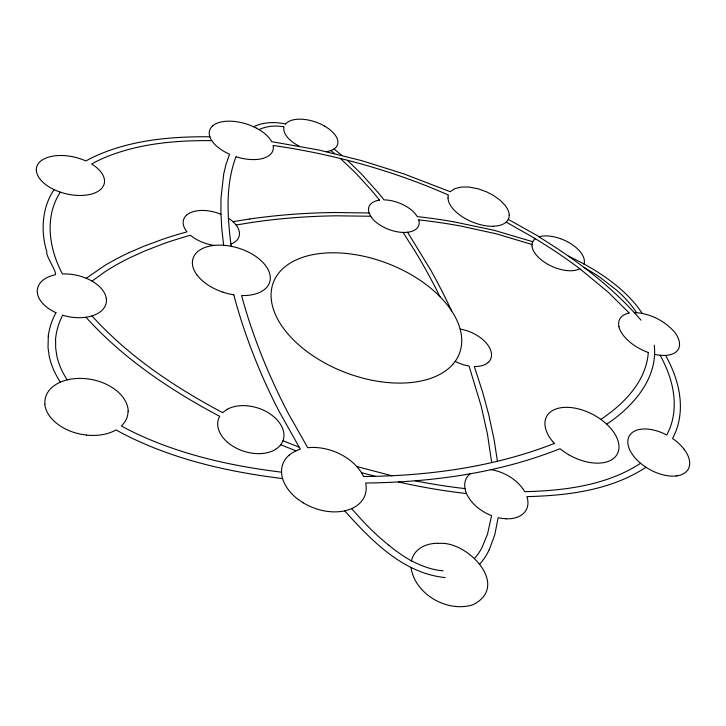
<?xml version="1.0" encoding="UTF-8"?>
<svg xmlns="http://www.w3.org/2000/svg" width="726" height="726" viewBox="0 0 726 726"><rect width="100%" height="100%" fill="white"/><g stroke="black" fill="none" stroke-linecap="round" stroke-linejoin="round"><path stroke-width="1.09" d="M55.612 340.031L55.666 347.881L56.819 355.813A118.156 75.268 15.3 0 0 67.182 379.87M48.315 336.238L48.016 347.455L49.187 356.021A125.671 80.105 15.3 0 0 60.385 382.139M235.977 156.725C225.278 185.23 227.311 216.666 231.213 246.286M643.436 372.61C634.978 392.358 618.543 407.404 601.083 419.265M489.206 549.891L494.76 534.88L498.136 517.674A33.514 21.508 27.1 0 0 505.641 518.754L506.013 518.772M60.394 192.136C44.005 216.765 49.159 249.2 62.481 273.956A35.583 21.68 12.3 0 1 77.491 275.444L78.58 275.717A35.256 21.471 12.3 0 1 92.02 281.107A34.893 21.245 12.3 0 1 95.097 283.058A34.322 20.9 12.3 0 1 106.277 298.277M54.069 189.577C41.872 207.754 40.556 231.34 46.845 251.886C45.212 255.797 59.768 275.59 54.296 275.018A35.002 21.317 12.3 0 0 42.099 280.898L41.364 281.615A34.349 20.918 12.3 0 0 37.244 291.072L37.253 291.525A34.394 20.936 12.3 0 0 47.145 307.488L50.466 309.784A35.202 21.426 12.3 0 0 55.911 312.679M474.505 558.466L477.118 555.299A123.239 82.991 23.3 0 0 481.973 547.613L487.527 534.091L491.575 515.642A33.995 21.807 27.1 0 1 469.931 499.488L468.334 497.074A34.122 21.889 27.1 0 1 464.722 484.396A33.859 21.726 27 0 1 467.834 476.084A33.641 21.589 27 0 1 470.176 473.76M222.628 412.595L227.02 409.373M186.455 215.286L185.166 216.666A28.858 16.29 16.4 0 0 186.11 230.632L187.045 231.839A580.972 399.835 30.2 0 0 162.914 239.19L143.784 246.259L129.228 252.557M212.464 126.079L211.756 126.778A33.65 17.351 17.1 0 0 228.291 153.658L229.534 154.275L225.986 164.475L223.681 174.14L221.003 198.134L220.895 212.627L221.757 228.363L223.635 245.279L225.142 245.406A40.257 23.513 17 0 1 239.208 248.356L241.459 249.127A40.102 23.423 17 0 1 269.01 271.551A39.894 23.296 17 0 1 250.034 295.092L249.835 295.128A40.148 23.441 17 0 1 241.586 295.546A941.903 433.377 33.4 0 0 269.292 373.836L273.702 383.609A778.708 379.29 32.2 0 0 288.685 414.147L307.76 447.715A43.887 29.702 21.5 0 1 315.91 447.515L319.585 447.842A43.587 29.503 21.5 0 1 345.44 457.081L347.645 458.542A44.041 29.811 21.5 0 1 363.372 476.192L363.399 476.247M493.263 226.222L494.76 226.149A32.87 16.762 22.4 0 0 506.194 222.092L506.494 221.811A32.96 16.807 22.4 0 0 509.189 215.132M288.621 455.511L289.247 454.957M92.011 281.107L105.134 271.669A374.734 248.101 23.6 0 1 130.272 257.548L144.329 251.142L162.896 243.936A565.5 388.138 29.9 0 1 190.466 235.269A29.14 16.444 16.4 0 0 193.878 237.838L196.129 239.235A29.122 16.435 16.4 0 0 214.37 245.388L210.821 245.896A39.903 23.305 17 0 0 196.646 274.519L197.091 275.1M86.212 278.258L104.671 265.562A397.086 264.037 24.1 0 1 129.246 252.575M535.316 238.691L534.817 239.09A28.278 14.547 24.4 0 0 532.013 245.878M606.691 424.175C632.736 406.95 658.092 378.555 654.253 345.14M645.986 467.272C611.011 490.241 567.868 495.604 526.931 496.629A34.122 21.898 27 0 1 527.866 501.013L527.938 502.056A33.623 21.58 27.1 0 1 506.022 518.809M640.604 463.288C606.509 485.503 564.565 490.676 524.744 491.683L522.684 488.48M253.555 126.741C263.456 121.968 274.954 121.705 285.554 123.992M259.037 129.6C266.778 125.916 275.699 125.335 284.066 126.823A28.84 14.538 18.6 0 0 283.984 130.689L284.184 131.497A28.75 14.493 18.6 0 0 296.435 144.646L298.985 146.053M554.365 443.441C493.852 467.163 427.977 476.038 363.517 476.492M508.273 219.379L539.3 236.758M236.059 225.015L252.648 222.328A773.961 546.415 37 0 1 336.891 215.813L370.759 216.248M232.937 221.666L249.735 218.989M677.167 475.811L676.024 475.966M326.292 151.643L327.544 151.444A27.987 14.121 18.6 0 0 330.875 150.563A28.659 14.447 18.6 0 0 324.731 126.224M476.846 366.458L474.323 366.503L482.645 392.221L488.662 414.374L493.998 439.039L497.428 461.255M209.85 136.778C170.846 136.406 130.626 140 94.743 156.408A214.678 124.618 17.5 0 0 85.895 160.981A35.383 19.375 13 0 0 72.736 156.743A35.111 19.221 13 0 0 68.671 156.054A34.648 18.967 13 0 0 54.613 155.854L51.673 156.344A33.85 18.522 13 0 0 41.273 160.646A33.695 18.44 13 0 0 40.32 161.435A33.823 18.504 13 0 0 36.3 170.047M211.738 140.617C174.993 140.281 137.268 143.621 103.165 158.259A209.378 121.596 17.6 0 0 91.63 164.012A35.157 19.248 13 0 1 100.043 170.919A34.521 18.903 13 0 1 104.426 179.658A34.095 18.667 13 0 1 104.526 180.919A33.795 18.504 13 0 1 100.832 189.232L100.66 189.386A33.795 18.504 13 0 1 89.107 194.641L88.182 194.804A35.002 19.148 13 0 1 36.373 170.12M369.135 212.999L334.904 212.518A788.908 558.049 37.2 0 0 249.735 218.989M445.156 577.578C403.248 573.431 371.403 540.543 344.687 510.841M443.132 570.808C431.952 570.01 421.307 565.853 411.415 560.781M86.521 435.092L89.688 435.346A42.861 28.523 12.2 0 0 109.671 432.787A42.934 28.568 12.2 0 0 115.988 429.928C167.116 458.106 225.06 471.492 282.595 478.579M281.534 472.181C229.234 465.774 176.79 453.931 129.419 430.237A178.723 111.06 16.5 0 1 121.369 425.962A42.126 28.033 12.2 0 0 128.039 411.107M233.736 294.81L230.097 294.13A40.257 23.504 17 0 1 224.779 292.75L223 292.188M453.351 221.72L494.07 230.269L532.757 241.722M392.085 475.811L356.802 466.537M375.542 476.428L361.403 472.599M62.617 315.202L64.215 315.665A35.392 21.535 12.3 0 0 101.676 310.674A34.603 21.063 12.3 0 0 103.419 308.777A34.322 20.9 12.3 0 0 106.45 300.292L106.286 298.341M236.349 156.843L236.404 156.852A32.752 16.898 17.1 0 0 259.109 159.212L261.206 158.831A32.788 16.916 17.1 0 0 270.226 154.593A33.097 17.07 17.1 0 0 271.787 152.778A33.46 17.261 17.1 0 0 273.112 145.454C333.243 154.066 393.492 170.764 448.405 195.049C448.078 196.156 448.006 197.127 448.024 197.944M532.013 244.499L496.23 233.799L460.611 226.013A501.339 328.942 29.3 0 0 418.757 219.869M560.572 238.672L563.067 239.653A27.679 14.23 24.4 0 1 573.313 245.379L575.364 246.967A27.742 14.266 24.4 0 1 584.212 259.563L584.339 260.425A28.178 14.493 24.3 0 1 583.985 264.028M299.067 447.125L283.013 440.764M295.927 450.792L280.799 444.784M568.512 256.178C587.316 265.072 605.439 275.771 621.111 289.547A105.842 57.49 25.1 0 1 639.125 308.931L642.256 313.441M256.378 128.121L259.182 129.682A33.85 17.46 17.1 0 1 270.199 139.247L270.889 140.263A33.877 17.478 17.1 0 1 271.724 141.679L318.496 149.928L361.602 160.618L403.502 173.759L450.292 191.728L454.667 188.687L461.564 187.018L469.05 187.063L478.207 188.824L486.765 191.927L493.444 195.421L499.969 200.095L504.997 205.24A32.443 16.544 22.4 0 1 506.022 206.629A32.688 16.671 22.4 0 1 509.189 215.005M506.194 222.092L533.556 237.629M222.592 412.631C174.657 387.139 128.584 356.412 91.984 315.901M324.767 126.179L324.658 126.115A27.915 14.075 18.6 0 0 303.105 119.309A28.015 14.121 18.6 0 0 285.581 124.01M303.159 502.773L298.223 499.434M538.91 236.867C576.417 259.881 612.163 286.688 640.994 320.166M228.418 218.19L228.98 218.562A29.094 16.426 16.4 0 1 236.531 225.65L237.738 227.556A28.75 16.226 16.4 0 1 230.913 244.054M533.528 237.647A367.592 228.49 21.9 0 1 579.793 268.702L608.216 292.206L629.324 313.078A33.305 17.569 27.1 0 0 625.522 314.186L623.661 315.111A33.178 17.497 27.1 0 0 622.763 315.701L622.527 315.874A32.852 17.324 27.1 0 0 618.688 325.021L618.988 326.7M334.051 148.993L341.81 155.355M330.911 150.591L334.668 153.603M388.7 545.244L378.809 536.786A222.065 137.541 26.8 0 1 361.412 519.544L351.602 508.608M227.447 442.234L228.599 443.196A34.068 22.624 18.3 0 0 275.699 449.276M340.476 158.531L355.704 173.015L371.086 189.894A597.326 356.185 7.3 0 1 379.544 200.131M347.4 160.283L361.593 174.149L377.157 191.519A625.721 373.627 6.8 0 1 384 199.868L386.241 199.968A26.445 14.057 20.7 0 1 397.639 202.427A26.535 14.103 20.7 0 1 415.045 213.517L417.305 216.62A522.094 344.442 29.6 0 1 453.342 221.702M85.967 317.235C123.402 358.771 170.592 390.261 219.697 416.343L219.188 417.323A34.385 22.833 18.3 0 0 217.845 421.724L217.746 422.632A33.986 22.57 18.3 0 0 227.438 442.234M552.64 441.481L550.843 439.176A39.812 23.522 27.7 0 1 545.017 425.336L544.972 424.855A39.513 23.35 27.7 0 1 552.976 410.308L553.884 409.845A39.83 23.541 27.7 0 1 576.753 408.502L579.793 409.246A40.184 23.749 27.8 0 1 612.998 431.217A39.821 23.531 27.8 0 1 618.643 443.386A39.631 23.423 27.8 0 1 618.879 444.993A39.494 23.341 27.8 0 1 611.737 459.703L611.228 460.003A39.694 23.45 27.8 0 1 595.129 463.088A40.066 23.668 27.7 0 1 568.685 454.712M684.101 449.267L683.475 448.459A33.986 19.538 29.5 0 0 672.585 438.54L675.616 431.979A194.976 111.94 24.5 0 0 676.106 379.607A204.895 117.993 24.3 0 0 665.651 355.395M371.685 217.573L371.413 217.21A26.771 14.23 20.7 0 1 377.584 200.494M407.576 232.229L430.609 269.863A2356.977 1169.831 -14 0 1 451.626 310.919M403.048 232.411L415.172 251.441A1955.417 1024.322 -11.8 0 1 439.965 296.662M636.638 312.706L633.753 308.559A99.498 54.023 25.1 0 0 617.055 290.536L600.52 277.695A127.449 70.213 24.9 0 0 584.022 267.477M491.693 462.58L487.473 434.175L481.211 406.197L469.05 366.004L467.045 365.623A28.423 16.535 23.7 0 1 463.487 364.715L462.29 364.325A28.423 16.535 23.7 0 1 455.22 361.366M410.961 567.351C414.873 594.322 447.234 612.826 472.853 604.794C510.514 586.145 468.125 541.424 439.883 543.384A40.111 27.706 27.6 0 0 437.633 543.329M411.352 560.88A112.621 73.78 26 0 1 388.791 545.181M418.711 219.842A26.635 14.166 20.7 0 1 402.513 232.402A26.635 14.166 20.7 0 1 371.585 217.637M377.411 200.558A26.635 14.166 20.7 0 1 379.371 200.194M579.775 268.738A28.486 14.656 24.3 0 1 577.715 269.645A28.26 14.538 24.3 0 1 556.742 268.284A27.733 14.266 24.4 0 1 532.022 246.132M539.209 236.803A28.278 14.547 24.4 0 1 560.481 238.7M490.939 469.649A33.841 21.716 27 0 1 522.647 488.489M275.653 449.24A34.086 22.624 18.3 0 0 263.683 410.263A34.158 22.678 18.3 0 0 227.056 409.4M568.685 454.721A40.248 23.776 27.7 0 1 566.307 453.278L564.719 452.244A40.248 23.776 27.7 0 1 559.973 448.704C498.417 473.298 431.643 482.191 365.704 483.035A44.93 30.419 21.4 0 1 360.74 502.247A44.531 30.147 21.4 0 1 352.546 508.173A44.086 29.848 21.5 0 1 332.635 511.839L332.172 511.821A43.624 29.548 21.5 0 1 303.159 502.782M212.382 126.034A32.824 16.925 17.1 0 1 256.36 128.13M214.469 245.379A40.157 23.459 17 0 1 223.617 245.279M223.082 292.215A40.148 23.441 17 0 1 197.173 275.136M554.482 443.504A40.066 23.668 27.7 0 1 552.758 441.544M460.148 329.087A28.423 16.535 23.7 0 1 485.993 342.717A28.423 16.535 23.7 0 1 489.079 361.53A28.396 16.526 23.7 0 1 488.235 362.374M488.235 362.392A28.423 16.535 23.7 0 1 476.846 366.476M233.799 294.81A941.45 435.074 33.4 0 0 259.082 368.608A810.624 391.904 32.4 0 0 278.675 410.617L300.319 449.176A44.295 29.993 21.5 0 0 296.834 450.401M86.521 435.037A41.373 27.552 12.2 0 1 44.794 404.427M44.948 404.436A41.373 27.552 12.2 0 1 44.849 402.295A41.872 27.887 12.2 0 1 49.078 390.506A42.444 28.278 12.2 0 1 51.746 387.63A42.879 28.568 12.2 0 1 83.463 378.509A41.364 27.534 12.2 0 1 128.193 411.125M634.333 312.634A33.587 17.714 27.1 0 1 636.865 312.715C650.251 313.959 663.156 320.23 672.494 329.876C678.311 335.285 683.529 346.792 675.316 352.518A33.233 17.524 27.1 0 1 673.537 353.544A33.505 17.66 27.1 0 1 654.58 354.342M297.914 499.261A44.404 30.065 21.5 0 1 288.703 455.556M289.211 455.111A44.404 30.065 21.5 0 1 296.78 450.574M684.083 449.267A33.233 19.094 29.5 0 1 687.921 469.713L686.723 471.228A33.323 19.148 29.5 0 1 677.167 475.811M675.906 475.984A33.886 19.475 29.5 0 1 662.511 474.713A34.167 19.629 29.5 0 1 638.962 461.845A33.786 19.42 29.5 0 1 632.491 454.585A33.405 19.203 29.5 0 1 628.135 445.02A33.16 19.067 29.5 0 1 627.827 442.561A33.06 19.012 29.5 0 1 630.477 434.23L630.867 433.785A33.287 19.139 29.5 0 1 640.114 429.329A33.605 19.321 29.5 0 1 643 429.012A33.922 19.502 29.5 0 1 655.732 430.591L657.202 431.026A34.213 19.675 29.5 0 1 664.381 433.83L666.804 435.046L669.662 428.812A188.27 108.074 24.5 0 0 670.388 379.235A197.871 113.928 24.3 0 0 660.197 355.268M411.497 560.799A40.847 28.223 27.7 0 1 437.606 543.266M648.309 352.518A193.134 106.967 23 0 1 643.354 372.574M48.225 336.22A165.256 105.379 16.6 0 1 55.984 312.706M489.124 549.845A123.592 83.318 23.6 0 1 479.741 564.12M186.4 215.259A28.949 16.344 16.4 0 1 220.931 214.288M466.519 493.553A387.884 210.676 20.8 0 1 398.411 481.955M465.012 488.598A378.418 205.794 20.8 0 1 415.163 480.803M55.485 340.013A156.081 99.435 16.6 0 1 62.699 315.238M648.236 352.455A32.688 17.242 27.1 0 1 618.888 326.673M493.326 226.303A32.289 16.471 22.4 0 1 448.024 197.944M452.951 364.18L451.708 365.532A99.571 58.47 20.9 0 1 308.759 352.854A99.571 58.47 20.9 0 1 302.506 257.394A99.571 58.47 20.9 0 1 447.779 305.537L449.485 307.797A99.571 58.47 20.9 0 1 461.509 336.474L461.718 339.559A99.571 58.47 20.9 0 1 452.951 364.18"/></g></svg>
